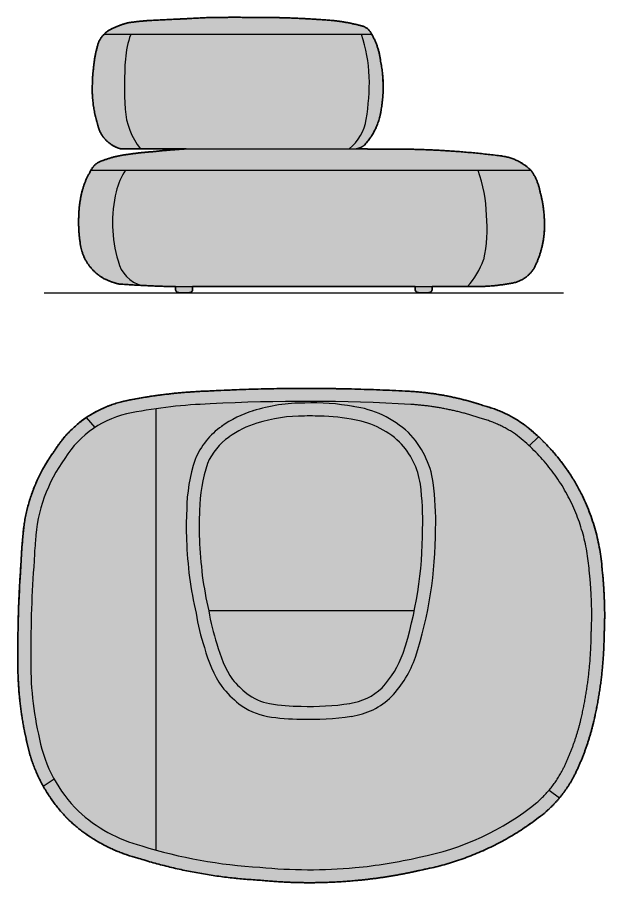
# Model space of a CAD drawing. Header units: millimetres. Extents: x 0 to 3846, y -1730 to 810.
# Drawn here: x 2123 to 3846, y -1730 to 807 of the extents above; entities that cross this region are included whole.
import ezdxf

# ---------------------------------------------------------------- set-up
doc = ezdxf.new("R2010")
doc.units = ezdxf.units.MM
doc.linetypes.add('Dots', pattern=[1, 0, -1])
doc.layers.add('Blocks', color=7, linetype='Continuous')
doc.layers.add('Blocks$Fill', color=7, linetype='Continuous', true_color=0xffffff)
for name, color, linetype, lineweight, true_color in [('Blocks$Inner', 7, 'Continuous', 25, 0x007f00), ('Blocks$Outline', 7, 'Continuous', 35, 0xff3f3f), ('Groud', 7, 'Dots', 25, 0x243775)]:
    doc.layers.add(name, color=color, linetype=linetype, lineweight=lineweight, true_color=true_color)

# ---------------------------------------------------------------- blocks, each defined once
blk = doc.blocks.new('Ø Small Bench Side')
at = {"layer": 'Blocks$Fill'}
blk.add_hatch(color=256, dxfattribs=at).paths.add_polyline_path([(-140.1, 30.1), (-137.9, 30.8), (-135.8, 31.5), (-133.6, 32.3), (-131.5, 33.2), (-129.4, 34.1), (-127.3, 35), (-125.2, 36), (-123.1, 37.1), (-121.1, 38.2), (-119, 39.4), (-117, 40.6), (-115.1, 41.9), (-113.1, 43.2), (-111.2, 44.5), (-109.3, 46), (-107.5, 47.4), (-105.7, 48.9), (-103.9, 50.5), (-102.2, 52.1), (-100.5, 53.7), (-98.8, 55.4), (-97.2, 57.1), (-95.7, 58.8), (-94.2, 60.6), (-92.7, 62.4), (-91.3, 64.2), (-89.9, 66.1), (-88.6, 68), (-87.3, 69.9), (-86.1, 71.9), (-84.9, 73.8), (-83.8, 75.8), (-79.7, 84.7), (-75.9, 93.7), (-74.1, 98.3), (-72.3, 103), (-70.7, 107.6), (-69.1, 112.3), (-67.6, 117.1), (-66.2, 121.8), (-64.9, 126.6), (-63.6, 131.5), (-62.5, 136.3), (-61.4, 141.2), (-60.4, 146.1), (-59.5, 151), (-58.7, 155.9), (-58, 160.8), (-57.4, 165.8), (-56.8, 170.7), (-56.3, 175.7), (-56, 180.6), (-55.7, 185.6), (-55.5, 190.6), (-55.4, 195.5), (-55.3, 200.5), (-55.4, 205.4), (-55.5, 210.4), (-56.1, 220.2), (-57.6, 237.8), (-58.4, 245.7), (-59.4, 253.6), (-60.7, 261.4), (-62.1, 269.2), (-63.8, 276.9), (-65.7, 284.6), (-67.8, 292.2), (-68.6, 296.6), (-69.4, 301.1), (-70.5, 305.5), (-71.6, 309.9), (-72.9, 314.3), (-74.3, 318.6), (-75.9, 322.9), (-77.6, 327.1), (-79.4, 331.3), (-81.3, 335.5), (-83.4, 339.6), (-85.5, 343.6), (-87.8, 347.5), (-90.2, 351.3), (-92.7, 355.1), (-95.4, 358.8), (-95.6, 359), (-97.7, 361.1), (-99.9, 363.1), (-102.1, 365), (-104.4, 367), (-106.7, 368.9), (-109, 370.7), (-111.4, 372.5), (-113.8, 374.3), (-116.3, 376), (-118.8, 377.6), (-121.3, 379.3), (-123.9, 380.8), (-126.5, 382.3), (-129.2, 383.8), (-131.8, 385.2), (-134.5, 386.6), (-137.3, 387.9), (-140, 389.1), (-142.8, 390.3), (-145.6, 391.4), (-148.4, 392.5), (-151.2, 393.5), (-154.1, 394.5), (-157, 395.4), (-159.8, 396.2), (-162.7, 397), (-165.6, 397.7), (-168.5, 398.4), (-171.5, 399), (-174.4, 399.5), (-177.3, 400), (-180.2, 400.5), (-260.2, 409.5), (-340.5, 416), (-421, 419.7), (-501.5, 420.9), (-588.9, 421.5), (-608, 421.5), (-606.3, 421.9), (-604.6, 422.2), (-602.9, 422.7), (-601.2, 423.2), (-599.5, 423.8), (-597.9, 424.4), (-596.2, 425.1), (-594.6, 425.8), (-593, 426.6), (-591.4, 427.4), (-589.9, 428.3), (-588.4, 429.2), (-586.9, 430.2), (-585.5, 431.3), (-584.1, 432.3), (-582.8, 433.4), (-580.4, 436.2), (-578, 439), (-575.6, 441.8), (-573.3, 444.7), (-571.1, 447.7), (-568.9, 450.7), (-566.8, 453.7), (-564.7, 456.8), (-562.7, 459.9), (-560.7, 463.1), (-558.8, 466.3), (-557, 469.6), (-555.2, 472.9), (-553.5, 476.2), (-551.8, 479.6), (-550.2, 483), (-548.7, 486.4), (-547.3, 489.8), (-545.9, 493.3), (-544.5, 496.8), (-543.3, 500.3), (-542.1, 503.9), (-541, 507.5), (-539.9, 511), (-539, 514.6), (-538.1, 518.2), (-537.2, 521.9), (-536.5, 525.5), (-535.8, 529.1), (-535.1, 532.7), (-534.6, 536.4), (-534.1, 540), (-532.8, 548.6), (-531.6, 557.2), (-530.6, 565.8), (-529.9, 574.5), (-529.3, 583.2), (-528.9, 591.9), (-528.8, 600.7), (-528.8, 609.4), (-529, 618.1), (-529.5, 626.9), (-530.1, 635.6), (-530.9, 644.3), (-532, 652.9), (-533.2, 661.5), (-534.6, 670.1), (-536.2, 678.6), (-536.9, 683.7), (-537.7, 688.8), (-538.7, 693.8), (-539.7, 698.9), (-540.9, 703.9), (-542.2, 708.9), (-543.7, 713.8), (-545.2, 718.8), (-546.9, 723.7), (-548.7, 728.5), (-550.6, 733.3), (-552.6, 738), (-554.7, 742.7), (-557, 747.4), (-559.3, 751.9), (-561.8, 756.4), (-562.3, 757.6), (-562.8, 758.9), (-563.4, 760.1), (-564.1, 761.3), (-564.8, 762.4), (-565.5, 763.6), (-566.2, 764.7), (-567, 765.9), (-567.9, 767), (-568.8, 768.1), (-569.7, 769.1), (-570.6, 770.1), (-571.6, 771.1), (-572.7, 772.1), (-573.7, 773), (-574.8, 773.9), (-575.9, 774.8), (-577.1, 775.6), (-578.2, 776.4), (-579.4, 777.2), (-580.6, 777.9), (-581.9, 778.5), (-583.1, 779.1), (-584.4, 779.7), (-585.7, 780.3), (-586.9, 780.7), (-588.2, 781.2), (-589.5, 781.6), (-590.8, 782), (-592.1, 782.3), (-593.5, 782.6), (-594.8, 782.8), (-604.6, 785.3), (-614.5, 787.7), (-624.5, 789.9), (-634.5, 791.8), (-644.5, 793.6), (-654.6, 795.1), (-664.7, 796.5), (-674.8, 797.6), (-735, 802.1), (-795.2, 805.1), (-855.4, 806.7), (-915.7, 806.9), (-982.9, 807.2), (-1050.1, 806.2), (-1208, 798.4), (-1225.8, 797.2), (-1243.6, 795.6), (-1261.4, 793.5), (-1279.1, 791), (-1285.9, 789), (-1292.7, 786.8), (-1299.4, 784.5), (-1306, 782), (-1312.6, 779.3), (-1319.1, 776.4), (-1325.5, 773.4), (-1331.8, 770.2), (-1333.2, 769.3), (-1334.5, 768.4), (-1335.8, 767.5), (-1337.1, 766.6), (-1338.4, 765.7), (-1339.6, 764.7), (-1340.9, 763.7), (-1342.1, 762.7), (-1343.3, 761.6), (-1344.5, 760.5), (-1345.7, 759.5), (-1346.8, 758.3), (-1348, 757.2), (-1349.1, 756), (-1350.2, 754.9), (-1351.2, 753.7), (-1352.3, 752.4), (-1353.3, 751.2), (-1354.3, 750), (-1355.2, 748.7), (-1356.2, 747.4), (-1357.1, 746.1), (-1358, 744.8), (-1358.8, 743.4), (-1359.6, 742.1), (-1360.4, 740.7), (-1361.2, 739.4), (-1362, 738), (-1362.7, 736.6), (-1363.4, 735.2), (-1364, 733.8), (-1364.6, 732.4), (-1367.5, 722.4), (-1370, 712.4), (-1372.3, 702.2), (-1374.3, 692.1), (-1376, 681.8), (-1377.4, 671.6), (-1378.6, 661.3), (-1379.5, 651), (-1380.6, 641.2), (-1381.4, 631.4), (-1381.9, 621.6), (-1382.1, 611.8), (-1382.3, 604.2), (-1382.4, 596.5), (-1382.3, 588.9), (-1382.1, 581.2), (-1381.6, 573.6), (-1381, 565.9), (-1380.3, 558.3), (-1379.3, 550.7), (-1378.2, 543.1), (-1376.9, 535.5), (-1375.5, 528), (-1373.9, 520.5), (-1372.1, 513.1), (-1370.2, 505.7), (-1368.1, 498.3), (-1365.8, 491), (-1365.5, 489.5), (-1365.2, 488), (-1364.8, 486.5), (-1364.4, 485), (-1364, 483.5), (-1363.5, 482), (-1363, 480.5), (-1362.5, 479.1), (-1362, 477.6), (-1361.4, 476.1), (-1360.8, 474.7), (-1360.2, 473.2), (-1359.5, 471.8), (-1358.9, 470.4), (-1358.2, 469), (-1357.4, 467.6), (-1356.7, 466.2), (-1355.9, 464.8), (-1355.1, 463.5), (-1354.3, 462.1), (-1353.4, 460.8), (-1352.5, 459.5), (-1351.7, 458.2), (-1350.7, 457), (-1349.8, 455.7), (-1348.8, 454.5), (-1347.8, 453.3), (-1346.8, 452.1), (-1345.8, 450.9), (-1344.8, 449.8), (-1343.7, 448.7), (-1342.6, 447.5), (-1340.4, 445.3), (-1338, 443.1), (-1335.6, 441), (-1333.1, 439), (-1330.5, 437.1), (-1327.9, 435.2), (-1325.2, 433.4), (-1322.5, 431.7), (-1319.7, 430.1), (-1316.8, 428.6), (-1313.9, 427.2), (-1311, 425.8), (-1308, 424.6), (-1305, 423.5), (-1302, 422.4), (-1298.9, 421.5), (-1241.2, 421.5), (-1107.3, 421.5), (-1156.4, 418), (-1205.4, 413.3), (-1222.8, 412), (-1240.2, 410.2), (-1257.7, 408.2), (-1275.2, 405.8), (-1285, 404.5), (-1294.7, 402.9), (-1304.4, 401.1), (-1314.1, 398.9), (-1323.6, 396.5), (-1333, 393.8), (-1342.3, 390.7), (-1351.4, 387.4), (-1352.7, 387.1), (-1354.1, 386.6), (-1355.4, 386.2), (-1356.7, 385.7), (-1358, 385.2), (-1359.2, 384.7), (-1360.5, 384.1), (-1361.8, 383.5), (-1363, 382.8), (-1364.3, 382.2), (-1365.5, 381.4), (-1366.7, 380.7), (-1367.9, 379.9), (-1369, 379.1), (-1370.2, 378.2), (-1371.3, 377.4), (-1372.4, 376.5), (-1373.5, 375.5), (-1374.5, 374.6), (-1375.5, 373.6), (-1376.5, 372.6), (-1377.5, 371.5), (-1378.4, 370.5), (-1379.3, 369.4), (-1380.2, 368.3), (-1381, 367.2), (-1381.8, 366), (-1382.6, 364.9), (-1383.4, 363.7), (-1384.1, 362.5), (-1384.7, 361.3), (-1385.4, 360.1), (-1386.1, 359), (-1388.4, 355.1), (-1390.6, 351.1), (-1392.8, 347.1), (-1394.9, 343.1), (-1396.9, 339), (-1398.8, 334.8), (-1400.7, 330.6), (-1402.5, 326.4), (-1404.2, 322.2), (-1405.8, 317.9), (-1407.3, 313.6), (-1408.7, 309.3), (-1410.1, 304.9), (-1411.3, 300.5), (-1412.5, 296.1), (-1413.6, 291.7), (-1415.6, 282.4), (-1417.4, 273), (-1418.9, 263.6), (-1420.1, 254.1), (-1421, 244.5), (-1421.7, 234.9), (-1422.1, 225.3), (-1422.4, 207.1), (-1422.4, 198.6), (-1422.1, 190), (-1421.7, 181.4), (-1421, 172.9), (-1420.2, 164.3), (-1419.3, 155.8), (-1418.1, 147.3), (-1417.6, 143.5), (-1417.1, 139.6), (-1416.4, 135.8), (-1415.6, 131.9), (-1414.7, 128.1), (-1413.7, 124.3), (-1412.5, 120.5), (-1411.3, 116.7), (-1409.9, 112.9), (-1408.4, 109.1), (-1406.9, 105.4), (-1405.2, 101.8), (-1403.3, 98.2), (-1401.4, 94.6), (-1399.4, 91.1), (-1397.3, 87.6), (-1395, 84.2), (-1392.7, 80.9), (-1390.3, 77.6), (-1387.7, 74.5), (-1385.1, 71.4), (-1382.5, 68.4), (-1379.7, 65.5), (-1376.8, 62.6), (-1373.9, 59.9), (-1370.9, 57.2), (-1367.9, 54.7), (-1364.8, 52.3), (-1361.6, 49.9), (-1358.4, 47.7), (-1355.2, 45.5), (-1351.9, 43.5), (-1349.1, 42), (-1346.3, 40.6), (-1343.5, 39.1), (-1340.6, 37.8), (-1337.7, 36.5), (-1334.8, 35.2), (-1331.9, 34), (-1328.9, 32.9), (-1325.9, 31.8), (-1322.9, 30.7), (-1319.9, 29.7), (-1316.9, 28.8), (-1313.8, 27.9), (-1310.8, 27), (-1307.7, 26.3), (-1304.6, 25.5), (-1226.1, 20.7), (-1154.1, 18.1), (-1138.1, 18.1), (-1138.1, 9.8), (-1138.1, 9.6), (-1138, 9.4), (-1138, 9.2), (-1138, 8.9), (-1138, 8.7), (-1137.9, 8.5), (-1137.9, 8.2), (-1137.8, 8), (-1137.8, 7.8), (-1137.7, 7.5), (-1137.6, 7.3), (-1137.6, 7.1), (-1137.5, 6.9), (-1137.4, 6.6), (-1137.3, 6.4), (-1137.2, 6.2), (-1137.1, 5.9), (-1137, 5.7), (-1136.9, 5.5), (-1136.8, 5.3), (-1136.7, 5), (-1136.5, 4.8), (-1136.4, 4.6), (-1136.2, 4.4), (-1136.1, 4.2), (-1135.9, 4), (-1135.8, 3.8), (-1135.6, 3.6), (-1135.4, 3.4), (-1135.3, 3.2), (-1135.1, 3), (-1134.9, 2.8), (-1134.7, 2.7), (-1134.5, 2.5), (-1134.3, 2.3), (-1134.1, 2.2), (-1133.9, 2), (-1133.7, 1.8), (-1133.5, 1.7), (-1133.3, 1.6), (-1133.1, 1.4), (-1132.8, 1.3), (-1132.6, 1.2), (-1132.4, 1.1), (-1132.2, 1), (-1131.9, 0.9), (-1131.7, 0.8), (-1131.5, 0.7), (-1131.2, 0.6), (-1131, 0.5), (-1130.8, 0.4), (-1130.5, 0.4), (-1130.3, 0.3), (-1130.1, 0.2), (-1129.8, 0.2), (-1129.6, 0.2), (-1129.4, 0.1), (-1129.1, 0.1), (-1128.9, 0.1), (-1128.7, 0), (-1128.4, 0), (-1128.2, 0), (-1128, 0), (-1127.8, 0), (-1098, 0), (-1097.8, 0), (-1097.5, 0), (-1097.3, 0), (-1097.1, 0), (-1096.8, 0), (-1096.6, 0.1), (-1096.3, 0.1), (-1096.1, 0.1), (-1095.8, 0.2), (-1095.6, 0.2), (-1095.4, 0.3), (-1095.1, 0.4), (-1094.9, 0.4), (-1094.6, 0.5), (-1094.4, 0.6), (-1094.2, 0.7), (-1094, 0.8), (-1093.7, 0.9), (-1093.5, 1), (-1093.3, 1.1), (-1093.1, 1.2), (-1092.8, 1.3), (-1092.6, 1.5), (-1092.4, 1.6), (-1092.2, 1.7), (-1092, 1.9), (-1091.8, 2), (-1091.6, 2.2), (-1091.4, 2.3), (-1091.3, 2.5), (-1091.1, 2.6), (-1090.9, 2.8), (-1090.7, 3), (-1090.6, 3.1), (-1090.4, 3.3), (-1090.2, 3.5), (-1090.1, 3.7), (-1089.9, 3.9), (-1089.8, 4.1), (-1089.7, 4.3), (-1089.5, 4.5), (-1089.4, 4.7), (-1089.3, 4.9), (-1089.1, 5.1), (-1089, 5.3), (-1088.9, 5.6), (-1088.8, 5.8), (-1088.7, 6), (-1088.6, 6.2), (-1088.5, 6.5), (-1088.4, 6.7), (-1088.4, 7), (-1088.3, 7.2), (-1088.2, 7.4), (-1088.2, 7.7), (-1088.1, 7.9), (-1088.1, 8.1), (-1088, 8.4), (-1088, 8.6), (-1088, 8.9), (-1087.9, 9.1), (-1087.9, 9.4), (-1087.9, 9.6), (-1087.9, 9.8), (-1087.9, 18.1), (-435.3, 18.1), (-435.3, 9.8), (-435.3, 9.6), (-435.3, 9.4), (-435.3, 9.2), (-435.3, 8.9), (-435.2, 8.7), (-435.2, 8.5), (-435.1, 8.2), (-435.1, 8), (-435, 7.8), (-435, 7.5), (-434.9, 7.3), (-434.8, 7.1), (-434.8, 6.9), (-434.7, 6.6), (-434.6, 6.4), (-434.5, 6.2), (-434.4, 5.9), (-434.3, 5.7), (-434.2, 5.5), (-434.1, 5.3), (-433.9, 5), (-433.8, 4.8), (-433.7, 4.6), (-433.5, 4.4), (-433.4, 4.2), (-433.2, 4), (-433.1, 3.8), (-432.9, 3.6), (-432.7, 3.4), (-432.5, 3.2), (-432.4, 3), (-432.2, 2.8), (-432, 2.7), (-431.8, 2.5), (-431.6, 2.3), (-431.4, 2.2), (-431.2, 2), (-431, 1.8), (-430.8, 1.7), (-430.5, 1.6), (-430.3, 1.4), (-430.1, 1.3), (-429.9, 1.2), (-429.7, 1.1), (-429.4, 1), (-429.2, 0.9), (-429, 0.8), (-428.7, 0.7), (-428.5, 0.6), (-428.3, 0.5), (-428, 0.4), (-427.8, 0.4), (-427.6, 0.3), (-427.3, 0.2), (-427.1, 0.2), (-426.9, 0.2), (-426.6, 0.1), (-426.4, 0.1), (-426.2, 0.1), (-425.9, 0), (-425.7, 0), (-425.5, 0), (-425.3, 0), (-425, 0), (-395.3, 0), (-395.1, 0), (-394.8, 0), (-394.6, 0), (-394.3, 0), (-394.1, 0), (-393.8, 0.1), (-393.6, 0.1), (-393.4, 0.1), (-393.1, 0.2), (-392.9, 0.2), (-392.6, 0.3), (-392.4, 0.4), (-392.2, 0.4), (-391.9, 0.5), (-391.7, 0.6), (-391.5, 0.7), (-391.2, 0.8), (-391, 0.9), (-390.8, 1), (-390.6, 1.1), (-390.3, 1.2), (-390.1, 1.3), (-389.9, 1.5), (-389.7, 1.6), (-389.5, 1.7), (-389.3, 1.9), (-389.1, 2), (-388.9, 2.2), (-388.7, 2.3), (-388.5, 2.5), (-388.4, 2.6), (-388.2, 2.8), (-388, 3), (-387.8, 3.1), (-387.7, 3.3), (-387.5, 3.5), (-387.4, 3.7), (-387.2, 3.9), (-387.1, 4.1), (-386.9, 4.3), (-386.8, 4.5), (-386.7, 4.7), (-386.5, 4.9), (-386.4, 5.1), (-386.3, 5.3), (-386.2, 5.6), (-386.1, 5.8), (-386, 6), (-385.9, 6.2), (-385.8, 6.5), (-385.7, 6.7), (-385.6, 7), (-385.6, 7.2), (-385.5, 7.4), (-385.4, 7.7), (-385.4, 7.9), (-385.3, 8.1), (-385.3, 8.4), (-385.3, 8.6), (-385.2, 8.9), (-385.2, 9.1), (-385.2, 9.4), (-385.2, 9.6), (-385.2, 9.8), (-385.2, 18.1), (-236.6, 18.1), (-224.5, 18.8), (-212.3, 19.7), (-200.2, 20.8), (-188.1, 22.2), (-176.1, 23.8), (-164, 25.7), (-152, 27.8)], flags=0)
at = {"layer": 'Blocks$Inner', "linetype": 'ByBlock'}
for p, q in [((-561.8, 756.4), (-1348.8, 756.4)), ((-1386.1, 359), (-95.6, 359)), ((-1154.4, 18.1), (-236.6, 18.1)), ((-1138.1, 18.8), (-1138.1, 9.8)), ((-1087.9, 18.8), (-1087.9, 9.8)), ((-435.3, 18.8), (-435.3, 9.8)), ((-385.2, 18.8), (-385.2, 9.8))]:
    blk.add_line(p, q, dxfattribs=at)
for points in [[(-1098, 0), (-1128.1, 0)], [(-395.3, 0), (-425.4, 0)]]:
    blk.add_lwpolyline(points, dxfattribs=at)
for centre, radius, start, end in [((-1014.9, 664.6), 270.9, 160.1265, 175.7199), ((-990.7, 617.7), 421.4, 2.1056, 19.2245), ((-746.5, 652.7), 211.8, 7.0309, 29.321), ((-286.5, 605.4), 1001.7, 175.4537, 183.8386), ((-908.2, 603.6), 379.4, 350.3481, 11.4007), ((-1238.2, 617.9), 668.8, 350.5155, 1.3037), ((-1074.2, 552.4), 212.2, 183.8048, 218.0955), ((-727.2, 563.8), 194.6, 317.9319, 352.9765), ((-716.7, 529.8), 139.9, 309.2725, 351.2872), ((-617.4, 474.1), 53.4, 280.1467, 310.4352), ((-1106, 245.1), 212.3, 147.5513, 166.1112), ((-616.3, 221.4), 390.6, 0.8029, 20.5669), ((-940.5, 204.8), 382.6, 166.2029, 197.002), ((-644.7, 188), 420.8, 347.4338, 5.3062), ((-1214, 113.2), 94.6, 192.343, 256.4511), ((-469.8, 184.5), 251.7, 318.6117, 339.518), ((-264.2, 634), 616.5, 272.5625, 281.6085), ((-1127.8, 10.2), 10.2, 182.2312, 270.4347), ((-425.1, 10.2), 10.2, 182.2312, 270.4347)]:
    blk.add_arc(centre, radius, start, end, dxfattribs=at)
at = {"layer": 'Blocks$Inner', "linetype": 'ByBlock', "extrusion": (0, 0, -1)}
for centre in [(1097.8, 9.9), (395.1, 9.9)]:
    blk.add_arc(centre, 9.92, 180.4853, 271.1776, dxfattribs=at)
at = {"layer": 'Blocks$Inner', "linetype": 'ByBlock'}
for points, weights in [([(-1279.1, 791), (-1306.6, 783.3), (-1331.8, 770.2)], [1, 0.99464403217, 1]), ([(-1208, 798.4), (-1243.5, 796.4), (-1279.1, 791)], [1, 0.998874378478, 1]), ([(-1050.1, 806.2), (-1129, 801.9), (-1208, 798.4)], [1, 0.999982453178, 1]), ([(-915.7, 806.9), (-982.9, 807.9), (-1050.1, 806.2)], [1, 0.999798865167, 1]), ([(-674.8, 797.6), (-795, 807.9), (-915.7, 806.9)], [1, 0.998913212223, 1]), ([(-594.8, 782.8), (-634.2, 793.5), (-674.8, 797.6)], [1, 0.996729116568, 1]), ([(-1331.8, 770.2), (-1354.4, 756.2), (-1364.6, 732.4)], [1, 0.954441298992, 1]), ([(-561.8, 756.4), (-570.8, 778.9), (-594.8, 782.8)], [1, 0.870965729922, 1]), ([(-1364.6, 732.4), (-1376.5, 692.5), (-1379.5, 651)], [1, 0.994059336721, 1]), ([(-1379.5, 651), (-1382.1, 631.5), (-1382.1, 611.8)], [1, 0.997729179224, 1]), ([(-1382.1, 611.8), (-1384.8, 549.9), (-1365.8, 491)], [1, 0.984281294142, 1]), ([(-1365.8, 491), (-1360.8, 465.8), (-1342.6, 447.5)], [1, 0.957484532271, 1]), ([(-1342.6, 447.5), (-1324.2, 428.8), (-1298.9, 421.5)], [1, 0.96707757178, 1]), ([(-1205.4, 413.3), (-1240.1, 410.9), (-1275.2, 405.8)], [1, 0.999150103716, 1]), ([(-1107.3, 421.5), (-1156.5, 418.5), (-1205.4, 413.3)], [1, 0.999613230148, 1]), ([(-588.9, 421.5), (-545.2, 420.4), (-501.5, 420.9)], [1, 0.999856451357, 1]), ([(-501.5, 420.9), (-340.2, 421.3), (-180.2, 400.5)], [1, 0.997818335894, 1]), ([(-1351.4, 387.4), (-1374.4, 381.3), (-1385.4, 360.1)], [1, 0.914754939343, 1]), ([(-1275.2, 405.8), (-1314.8, 401.3), (-1351.4, 387.4)], [1, 0.991710784563, 1]), ([(-180.2, 400.5), (-130.8, 393.7), (-95.4, 358.8)], [1, 0.94880822531, 1]), ([(-1385.4, 360.1), (-1404.9, 328.2), (-1413.6, 291.7)], [1, 0.98765181511, 1]), ([(-95.4, 358.8), (-73.5, 328.9), (-67.8, 292.2)], [1, 0.971500424359, 1]), ([(-1413.6, 291.7), (-1422.2, 254.4), (-1422.3, 215.7)], [1, 0.993619094929, 1]), ([(-67.8, 292.2), (-58.9, 261.7), (-57, 229.9)], [1, 0.993747982684, 1]), ([(-57, 229.9), (-48.2, 149), (-83.8, 75.8)], [1, 0.960938507944, 1]), ([(-1422.3, 215.7), (-1423.1, 181.3), (-1418.1, 147.3)], [1, 0.996340578728, 1]), ([(-1418.1, 147.3), (-1410.9, 78.9), (-1351.9, 43.5)], [1, 0.894504684024, 1]), ([(-83.8, 75.8), (-102.8, 41.2), (-140.6, 29.9)], [1, 0.924432776259, 1]), ([(-1351.9, 43.5), (-1329.6, 31.2), (-1304.6, 25.5)], [1, 0.990107192891, 1]), ([(-1304.6, 25.5), (-1222.8, 19.5), (-1154.1, 18.1)], [1, 0.999642457736, 1])]:
    blk.add_rational_spline(points, weights, degree=2, dxfattribs=at)
blk.add_open_spline([(-1298.9, 421.5), (-588.9, 421.5)], degree=1, dxfattribs=at)
at = {"layer": 'Blocks$Outline'}
for points in [[(-1127.8, 0), (-1098, 0)], [(-425, 0), (-395.3, 0)]]:
    blk.add_lwpolyline(points, dxfattribs=at)
for points, weights, knots in [([(-1208, 798.4), (-1243.5, 796.4), (-1279.1, 791), (-1306.6, 783.3), (-1331.8, 770.2)], [1, 0.998874378478, 1, 0.99464403217, 1], [0, 0, 0, 71.974005, 71.974005, 128.74829, 128.74829, 128.74829]), ([(-561.8, 756.4), (-570.8, 778.9), (-594.8, 782.8), (-634.2, 793.5), (-674.8, 797.6), (-795, 807.9), (-915.7, 806.9), (-982.9, 807.9), (-1050.1, 806.2), (-1129, 801.9), (-1208, 798.4)], [1, 0.870965729922, 1, 0.996729116568, 1, 0.998913212223, 1, 0.999798865167, 1, 0.999982453178, 1], [0, 0, 0, 44.144278, 44.144278, 125.68763, 125.68763, 366.784919, 366.784919, 501.232969, 501.232969, 659.31599, 659.31599, 659.31599]), ([(-1331.8, 770.2), (-1354.4, 756.2), (-1364.6, 732.4), (-1376.5, 692.5), (-1379.5, 651), (-1382.1, 631.5), (-1382.1, 611.8), (-1384.8, 549.9), (-1365.8, 491), (-1360.8, 465.8), (-1342.6, 447.5), (-1324.2, 428.8), (-1298.9, 421.5), (-1270.1, 421.5), (-1174.3, 421.5), (-1107.3, 421.5)], [1, 0.954441298992, 1, 0.994059336721, 1, 0.997729179224, 1, 0.984281294142, 1, 0.957484532271, 1, 0.96707757178, 1, 1, 1, 1], [0, 0, 0, 50.285644, 50.285644, 133.179713, 133.179713, 172.499799, 172.499799, 294.963574, 294.963574, 344.951831, 344.951831, 396.407879, 396.407879, 454.130475, 588.007072, 588.007072, 588.007072]), ([(-608, 421.5), (-593.8, 424.1), (-582.8, 433.4), (-541.6, 479), (-534.1, 540), (-522.3, 609.5), (-536.2, 678.6), (-541.3, 720), (-561.8, 756.4)], [1, 0.965271264359, 1, 0.953599672654, 1, 0.983171204409, 1, 0.981140982281, 1], [0, 0, 0, 28.213916, 28.213916, 147.221506, 147.221506, 286.636099, 286.636099, 369.040446, 369.040446, 369.040446]), ([(-140.1, 30.1), (-102.6, 41.4), (-83.8, 75.8), (-48.2, 149), (-57, 229.9), (-58.9, 261.7), (-67.8, 292.2), (-73.5, 328.9), (-95.4, 358.8), (-95.5, 358.9), (-131, 393.8), (-180.2, 400.5), (-340.2, 421.3), (-501.5, 420.9), (-545.2, 420.4), (-588.9, 421.5), (-598.4, 421.5), (-608, 421.5)], [0.998845691917, 0.925014407034, 1, 0.960938507944, 1, 0.993747982684, 1, 0.971500424359, 1, 0.999828200981, 0.948980024329, 1, 0.997818335894, 1, 0.999856451357, 1, 1, 1], [-1981.125039, -1981.125039, -1981.125039, -1906.801532, -1906.801532, -1748.253407, -1748.253407, -1684.942818, -1684.942818, -1612.182146, -1612.182146, -1611.859382, -1516.006739, -1516.006739, -1193.80657, -1193.80657, -1106.466112, -1106.466112, -1087.326294, -1087.326294, -1087.326294]), ([(-1275.2, 405.8), (-1314.8, 401.3), (-1351.4, 387.4), (-1374.4, 381.3), (-1385.4, 360.1), (-1385.7, 359.6), (-1405.1, 327.5), (-1413.6, 291.7)], [1, 0.991710784563, 1, 0.914754939343, 1, 0.99977890573, 0.98787290938, 1], [0, 0, 0, 77.881451, 77.881451, 122.722826, 122.722826, 124.053598, 197.046874, 197.046874, 197.046874]), ([(-1413.6, 291.7), (-1422.2, 254.4), (-1422.3, 215.7), (-1423.1, 181.3), (-1418.1, 147.3), (-1410.9, 78.9), (-1351.9, 43.5), (-1329.6, 31.2), (-1304.6, 25.5), (-1222.8, 19.5), (-1154.1, 18.1)], [1, 0.993619094929, 1, 0.996340578728, 1, 0.894504684024, 1, 0.990107192891, 1, 0.999642457736, 1], [0, 0, 0, 77.100791, 77.100791, 145.710996, 145.710996, 273.332873, 273.332873, 324.08138, 324.08138, 488.22628, 488.22628, 488.22628]), ([(-385.2, 18.1), (-333, 18.1), (-258.8, 18.1), (-236.6, 18.1), (-187.9, 20.3), (-140.1, 30.1)], [1, 1, 1, 1, 0.996885749883, 1], [769.229355, 769.229355, 769.229355, 873.48366, 917.800343, 917.800343, 1015.13385, 1015.13385, 1015.13385]), ([(-1138.1, 18.1), (-1138.1, 14), (-1138.1, 9.8), (-1137.7, -0.1), (-1127.8, 0)], [1, 1, 1, 0.718105398722, 1], [0.676929, 0.676929, 0.676929, 8.953569, 8.953569, 24.710901, 24.710901, 24.710901]), ([(-1098, 0), (-1093.9, -0.1), (-1090.9, 2.8), (-1087.9, 5.7), (-1087.9, 9.8), (-1087.9, 14), (-1087.9, 18.1)], [1, 0.922719393836, 1, 0.922719393836, 1, 1, 1], [-24.660649, -24.660649, -24.660649, -16.807109, -16.807109, -8.953569, -8.953569, -0.676929, -0.676929, -0.676929]), ([(-435.3, 18.1), (-435.3, 14), (-435.3, 9.8), (-435, -0.1), (-425, 0)], [1, 1, 1, 0.718105398722, 1], [0.676929, 0.676929, 0.676929, 8.953569, 8.953569, 24.710901, 24.710901, 24.710901]), ([(-395.3, 0), (-391.2, -0.1), (-388.2, 2.8), (-385.2, 5.7), (-385.2, 9.8), (-385.2, 14), (-385.2, 18.1)], [1, 0.922719393836, 1, 0.922719393836, 1, 1, 1], [-24.660649, -24.660649, -24.660649, -16.807109, -16.807109, -8.953569, -8.953569, -0.676929, -0.676929, -0.676929])]:
    blk.add_rational_spline(points, weights, degree=2, knots=knots, dxfattribs=at)
for points, weights in [([(-1205.4, 413.3), (-1240.1, 410.9), (-1275.2, 405.8)], [1, 0.999150103716, 1]), ([(-1107.3, 421.5), (-1156.5, 418.5), (-1205.4, 413.3)], [1, 0.999613230148, 1])]:
    blk.add_rational_spline(points, weights, degree=2, dxfattribs=at)
for points in [[(-1154.1, 18.1), (-1146.1, 18.1), (-1138.1, 18.1)], [(-1087.9, 18.1), (-761.6, 18.1), (-435.3, 18.1)]]:
    blk.add_open_spline(points, degree=2, dxfattribs=at)
blk = doc.blocks.new('Ø Small Bench Top')
at = {"layer": 'Blocks$Fill'}
blk.add_hatch(color=256, dxfattribs=at).paths.add_polyline_path([(-727.3, -724.1), (-678.9, -718.8), (-630.7, -711.9), (-582.8, -703.3), (-510.8, -688), (-486.4, -682.2), (-462.2, -675.6), (-438.1, -668.2), (-414.2, -660.1), (-390.6, -651.3), (-367.2, -641.7), (-344.1, -631.4), (-321.3, -620.4), (-298.9, -608.7), (-276.9, -596.3), (-255.3, -583.2), (-234.1, -569.6), (-213.5, -555.3), (-193.3, -540.4), (-173.7, -525), (-167.3, -519.4), (-161, -513.6), (-154.8, -507.6), (-148.8, -501.5), (-142.9, -495.3), (-137.2, -488.9), (-131.6, -482.4), (-126.1, -475.8), (-120.9, -469), (-115.8, -462.1), (-110.8, -455.2), (-106, -448.1), (-101.4, -440.9), (-97, -433.6), (-92.8, -426.2), (-88.8, -418.8), (-79.5, -399.5), (-70.8, -379.9), (-62.7, -360), (-55.1, -340), (-48.1, -319.7), (-41.7, -299.2), (-35.9, -278.6), (-30.7, -257.8), (-23.8, -226.1), (-17.7, -194.1), (-12.6, -162), (-8.3, -129.7), (-4.9, -97.4), (-2.4, -64.9), (-0.7, -32.5), (0, 0), (1.1, 28.9), (1.4, 57.8), (0.9, 86.6), (-1.3, 133.5), (-2.5, 151.7), (-4.1, 169.9), (-8.6, 214.8), (-10.3, 228.2), (-12.4, 241.6), (-14.7, 254.9), (-17.4, 268.3), (-20.4, 281.7), (-23.7, 295), (-27.4, 308.3), (-31.3, 321.5), (-35.6, 334.7), (-40.2, 347.8), (-45.2, 360.8), (-50.4, 373.7), (-56, 386.5), (-61.8, 399.1), (-68, 411.7), (-74.4, 424), (-81.2, 436.2), (-88.2, 448.3), (-95.6, 460.2), (-103.2, 471.9), (-111, 483.4), (-119.2, 494.6), (-127.5, 505.7), (-136.2, 516.6), (-145, 527.2), (-154.1, 537.6), (-163.4, 547.7), (-172.9, 557.6), (-182.6, 567.2), (-192.5, 576.6), (-203.5, 586.5), (-214.7, 596.1), (-226, 605.4), (-237.6, 614.3), (-244.1, 618.8), (-250.8, 623.2), (-257.5, 627.4), (-264.4, 631.5), (-271.3, 635.4), (-278.4, 639.2), (-285.5, 642.8), (-292.7, 646.2), (-300, 649.5), (-307.4, 652.6), (-314.8, 655.6), (-322.3, 658.3), (-329.8, 660.9), (-337.4, 663.4), (-345, 665.6), (-352.7, 667.7), (-378.5, 676), (-404.6, 683.4), (-430.9, 690), (-457.5, 695.7), (-484.3, 700.5), (-511.3, 704.4), (-538.3, 707.5), (-565.4, 709.7), (-713.4, 716.2), (-861.5, 718.6), (-1009.5, 716.9), (-1187, 709.8), (-1216.7, 708), (-1246.4, 705.6), (-1276.1, 702.5), (-1305.6, 698.9), (-1335.1, 694.6), (-1364.4, 689.8), (-1401.8, 682.8), (-1410, 681), (-1418.2, 679), (-1426.4, 676.7), (-1434.5, 674.3), (-1442.6, 671.6), (-1450.6, 668.7), (-1458.6, 665.6), (-1466.6, 662.3), (-1474.4, 658.8), (-1482.2, 655), (-1489.9, 651), (-1497.5, 646.8), (-1505, 642.4), (-1512.4, 637.8), (-1519.6, 633.1), (-1526.8, 628.1), (-1533.7, 622.9), (-1540.6, 617.6), (-1547.3, 612), (-1553.8, 606.4), (-1560.2, 600.5), (-1566.4, 594.5), (-1572.4, 588.4), (-1578.2, 582.1), (-1583.9, 575.6), (-1589.3, 569.1), (-1594.6, 562.4), (-1599.7, 555.7), (-1604.6, 548.8), (-1609.2, 541.9), (-1613.7, 534.8), (-1618.7, 527.8), (-1623.6, 520.7), (-1628.4, 513.5), (-1633.1, 506.2), (-1637.6, 498.8), (-1642.1, 491.3), (-1646.4, 483.7), (-1650.5, 476), (-1654.5, 468.3), (-1658.4, 460.4), (-1662.2, 452.5), (-1665.8, 444.5), (-1669.3, 436.5), (-1672.6, 428.3), (-1675.8, 420.2), (-1678.8, 411.9), (-1681.7, 403.6), (-1684.4, 395.3), (-1687, 386.9), (-1689.5, 378.4), (-1691.7, 370), (-1693.8, 361.5), (-1695.8, 352.9), (-1697.6, 344.4), (-1699.3, 335.8), (-1700.8, 327.2), (-1702.1, 318.6), (-1703.3, 310), (-1704.3, 301.4), (-1705.2, 292.8), (-1705.9, 284.2), (-1706.4, 275.6), (-1707.9, 260.4), (-1709.1, 245.2), (-1710, 230), (-1710.5, 214.8), (-1715.1, 144.2), (-1718.3, 73.5), (-1720, 2.8), (-1720.2, -67.9), (-1720.4, -99.4), (-1719.6, -130.9), (-1717.8, -162.4), (-1715, -193.9), (-1711.2, -225.2), (-1706.5, -256.4), (-1700.7, -287.4), (-1692.3, -326.1), (-1690.5, -334.1), (-1688.5, -342), (-1686.4, -349.9), (-1684.1, -357.8), (-1681.6, -365.7), (-1679, -373.5), (-1676.3, -381.3), (-1673.4, -389.1), (-1670.4, -396.8), (-1667.2, -404.5), (-1663.9, -412.1), (-1660.4, -419.7), (-1656.7, -427.2), (-1653, -434.6), (-1649.1, -442), (-1645, -449.3), (-1640.9, -456.5), (-1636.5, -463.7), (-1632.1, -470.7), (-1627.5, -477.7), (-1622.8, -484.6), (-1618, -491.4), (-1613.1, -498.1), (-1608, -504.7), (-1602.8, -511.1), (-1597.5, -517.5), (-1592.2, -523.8), (-1586.7, -530), (-1581.1, -536), (-1575.4, -542), (-1569.6, -547.8), (-1558.8, -557.5), (-1547.8, -566.8), (-1536.4, -575.9), (-1524.7, -584.6), (-1512.8, -593), (-1500.5, -601), (-1488.1, -608.6), (-1475.3, -615.9), (-1462.4, -622.7), (-1449.2, -629.2), (-1435.9, -635.2), (-1422.4, -640.8), (-1408.8, -646), (-1395.1, -650.7), (-1381.2, -655), (-1367.3, -658.9), (-1324, -671.7), (-1280.3, -683.2), (-1236.2, -693.3), (-1191.7, -702), (-1147.1, -709.4), (-1102.2, -715.3), (-1057.2, -719.9), (-941.4, -728.5), (-905.9, -729.9), (-870.2, -730.5), (-834.5, -730.2), (-798.7, -729), (-763, -727), (-727.3, -724.1)], flags=0)
at = {"layer": 'Blocks$Inner', "linetype": 'ByBlock'}
for p, q in [((-1315.1, 659.2), (-1315.1, -634.7)), ((-1519.6, 633.1), (-1494.8, 604)), ((-192.5, 576.6), (-219.9, 550.2)), ((-557.2, 66.6), (-1160, 66.6)), ((-1645.8, -447.8), (-1614.2, -426.4)), ((-161.5, -458.9), (-131.4, -482.1))]:
    blk.add_line(p, q, dxfattribs=at)
for centre, radius, start, end in [((-1336.5, 363.5), 325.8, 100.1008, 148.2843), ((-1110.7, -757.8), 1431.6, 91.8118, 101.1133), ((-874.2, -4651.9), 5332.5, 86.7039, 93.0291), ((-883.3, 192.7), 483, 89.4696, 107.7554), ((-852.9, 20.2), 655.9, 79.6593, 92.2607), ((-777, 371), 297.5, 47.1472, 82.2873), ((-1336.5, 363.5), 287.8, 100.0365, 148.5741), ((-940.5, 354.6), 311.4, 106.6657, 125.8543), ((-883.3, 192.7), 445, 89.4696, 107.7554), ((-865, 54.1), 583.7, 88.3466, 91.3889), ((-843.7, 87.1), 550.5, 79.374, 90.4641), ((-940.5, 354.6), 273.4, 106.6657, 125.8543), ((-777, 371), 259.5, 47.1472, 82.2873), ((-996.6, 426.6), 220.2, 124.8117, 157.5781), ((-762.3, 403.9), 263.6, 8.5279, 44.6246), ((-995.7, 425.6), 183.5, 124.8998, 156.5751), ((-762.8, 403.8), 226.1, 8.5668, 44.1483), ((-1221.5, 248.3), 485.7, 143.8505, 176.7818), ((-1221.5, 248.3), 447.7, 143.6602, 176.9069), ((-741.1, 357.4), 483.9, 161.5373, 179.4506), ((-741.1, 357.4), 445.9, 161.5373, 179.5596), ((-1427.8, 327.9), 895.3, 358.6243, 7.03), ((-1425.8, 327.9), 931.4, 358.6459, 7.0989), ((-299.8, 311.4), 926.5, 176.8659, 182.3004), ((-299.6, 311.4), 888.8, 176.8105, 182.2853), ((-1737.6, 308.6), 1204.9, 342.2976, 359.8957), ((-1737.6, 308.6), 1242.9, 342.2976, 359.8763), ((-978.1, 196.6), 732.6, 173.8123, 178.581), ((-978.1, 196.6), 694.6, 173.7305, 178.6608), ((377.9, 347.5), 1605.2, 182.6184, 186.5387), ((383.4, 347.9), 1572.7, 182.6218, 186.5033), ((1669.2, -43.4), 3389.5, 175.6319, 180.4147), ((1669.2, -43.4), 3351.5, 175.615, 180.4241), ((-187.7, 301.6), 1038.2, 187.5763, 193.4921), ((-187.7, 301.6), 1000.2, 187.5763, 193.5855), ((-624.6, 146.1), 579.2, 188.6154, 198.8604), ((-624.6, 146.1), 541.2, 188.4453, 199.0281), ((-814.1, 49.2), 369.8, 194.133, 213.6648), ((-814.1, 49.2), 331.8, 193.8649, 213.6648), ((-720.6, -89.6), 999.8, 178.7611, 193.2179), ((-720.6, -89.6), 961.8, 178.7286, 193.2179), ((-869.9, 44.5), 298.2, 317.0015, 339.9361), ((-869.3, 44.1), 335.5, 316.9896, 340.2386), ((-857.9, 58.5), 302.2, 219.7605, 230.8402), ((-871, 44.2), 320.8, 218.561, 231.2984), ((-951, -45.9), 162.6, 233.0215, 259.0211), ((-770.6, -35.3), 171.4, 277.9127, 313.8796), ((-770.5, -35.8), 209, 277.8931, 314.5038), ((-951.1, -46.1), 200.4, 233.0125, 259.3827), ((-889.5, 364.6), 577.6, 260.7883, 270.0493), ((-858.7, 532.1), 745.7, 267.6762, 278.6621), ((-889.5, 364.6), 615.6, 260.7883, 269.9758), ((-858.7, 522.4), 774, 267.6992, 278.6866), ((-1254.1, -228.3), 411, 191.3914, 225.363), ((-689.1, 110.9), 780.5, 280.7816, 309.0267), ((-1247.9, -201.6), 434.6, 227.2464, 255.4772), ((-934.5, 723.4), 1410.5, 252.5751, 266.925), ((-857.4, 689.6), 1381.7, 275.2571, 283.1484), ((-864, 746.8), 1439.3, 264.1731, 275.31)]:
    blk.add_arc(centre, radius, start, end, dxfattribs=at)
at = {"layer": 'Blocks$Inner', "linetype": 'ByBlock', "extrusion": (0, 0, -1)}
blk.add_arc((857.4, 689.6), 1419.7, 264.7415, 264.7429, dxfattribs=at)
at = {"layer": 'Blocks$Inner', "linetype": 'ByBlock'}
for points, weights in [([(-1157.2, 711.1), (-1276.7, 707.3), (-1393.7, 684.3)], [1, 0.996707427851, 1]), ([(-565.4, 709.7), (-861.7, 726.7), (-1157.2, 711.1)], [1, 0.99847695161, 1]), ([(-352.7, 667.7), (-456, 702.7), (-565.4, 709.7)], [1, 0.991381862846, 1]), ([(-363.6, 631.3), (-462.7, 665), (-567.3, 671.7)], [1, 0.991265163023, 1]), ([(-237.6, 614.3), (-290.3, 651.5), (-352.7, 667.7)], [1, 0.983800242465, 1]), ([(-260.5, 584), (-307.7, 617), (-363.6, 631.3)], [1, 0.983827787695, 1]), ([(-6.1, 188.1), (-24.9, 453.9), (-237.6, 614.3)], [1, 0.91026319682, 1]), ([(-44, 184.5), (-61.2, 433.6), (-260.5, 584)], [1, 0.909924818289, 1]), ([(-38.3, 113.3), (-39.7, 149), (-44, 184.5)], [1, 0.999203859733, 1]), ([(-0.4, 115.5), (-1.8, 151.5), (-6.1, 188.1)], [1, 0.999223909167, 1]), ([(-38, 1.2), (-35, 57.2), (-38.3, 113.3)], [1, 0.998449861134, 1]), ([(0, 0), (3, 57.8), (-0.4, 115.5)], [1, 0.998472229764, 1]), ([(-67.6, -249.1), (-39.1, -125.6), (-38, 1.2)], [1, 0.994019843018, 1]), ([(-30.7, -257.8), (-1.2, -130.6), (0, 0)], [1, 0.994050208915, 1]), ([(-122.4, -401), (-86.3, -328.2), (-67.6, -249.1)], [1, 0.993530325884, 1]), ([(-88.8, -418.8), (-50.4, -341.6), (-30.7, -257.8)], [1, 0.993436745921, 1]), ([(-1694, -318.2), (-1667.2, -451.4), (-1569.6, -547.8)], [1, 0.956377387915, 1]), ([(-197.6, -495.5), (-151.2, -455.5), (-122.4, -401)], [1, 0.982246429823, 1]), ([(-173.7, -525), (-121, -479.7), (-88.8, -418.8)], [1, 0.982246429823, 1]), ([(-535.2, -693.1), (-333.4, -654.4), (-173.7, -525)], [1, 0.969893670591, 1]), ([(-1569.6, -547.8), (-1482.4, -628.8), (-1367.3, -658.9)], [1, 0.969697103699, 1]), ([(-1367.3, -658.9), (-1193.8, -713.2), (-1012.2, -723)], [1, 0.992210194846, 1]), ([(-727.3, -724.1), (-630.2, -715.2), (-535.2, -693.1)], [1, 0.997648684886, 1]), ([(-1012.2, -723), (-870.7, -737.5), (-727.3, -724.1)], [1, 0.995281020575, 1])]:
    blk.add_rational_spline(points, weights, degree=2, dxfattribs=at)
at = {"layer": 'Blocks$Outline'}
blk.add_rational_spline([(-727.3, -724.1), (-630.2, -715.2), (-535.2, -693.1), (-333.4, -654.4), (-173.7, -525), (-121, -479.7), (-88.8, -418.8), (-50.4, -341.6), (-30.7, -257.8), (-1.2, -130.6), (0, 0), (3, 57.8), (-0.4, 115.5), (-1.8, 151.5), (-6.1, 188.1), (-22.5, 419.2), (-214.1, 596.6), (-237.6, 614.3), (-290.3, 651.5), (-352.7, 667.7), (-456, 702.7), (-565.4, 709.7), (-861.7, 726.7), (-1157.2, 711.1), (-1276.7, 707.3), (-1393.7, 684.3), (-1462.1, 672.1), (-1577.1, 594), (-1613.7, 534.8), (-1698.4, 418.9), (-1706.4, 275.6), (-1709.7, 245.2), (-1710.5, 214.8), (-1721.3, 73.6), (-1720.2, -67.9), (-1723, -194.7), (-1694, -318.2), (-1667.2, -451.4), (-1569.6, -547.8), (-1482.4, -628.8), (-1367.3, -658.9), (-1193.8, -713.2), (-1012.2, -723), (-870.7, -737.5), (-727.3, -724.1)], [0.99999915253, 0.997649108698, 1, 0.969893670591, 1, 0.982246429823, 1, 0.993436745921, 1, 0.994050208915, 1, 0.998472229764, 1, 0.999223909167, 1, 0.921042880111, 0.989220316708, 1, 0.983800242465, 1, 0.991381862846, 1, 0.99847695161, 1, 0.996707427851, 1, 0.956446452406, 0.956446452406, 1, 0.958989800225, 1, 0.999134233667, 1, 0.999129106748, 1, 0.992052464926, 1, 0.956377387915, 1, 0.969697103699, 1, 0.992210194846, 1, 0.995281020575, 1], degree=2, knots=[0.035103, 0.035103, 0.035103, 194.751679, 194.751679, 597.477877, 597.477877, 733.658208, 733.658208, 905.176822, 905.176822, 1165.316784, 1165.316784, 1280.877158, 1280.877158, 1354.452877, 1354.452877, 1794.45852, 1854.530639, 1854.530639, 1982.101647, 1982.101647, 2198.981167, 2198.981167, 2791.863929, 2791.863929, 3030.445036, 3030.445036, 3167.456073, 3304.46711, 3304.46711, 3583.646421, 3583.646421, 3644.618328, 3644.618328, 3927.558127, 3927.558127, 4179.83492, 4179.83492, 4446.027544, 4446.027544, 4679.157814, 4679.157814, 5040.992529, 5040.992529, 5328.134571, 5328.134571, 5328.134571], dxfattribs=at)
blk.add_rational_spline([(-727.3, -724.1), (-727.3, -724.1), (-727.3, -724.1)], [1, 0.999999999924, 1], degree=2, dxfattribs=at)

msp = doc.modelspace()

# ---------------------------------------------------------------- linework, layer by layer
at = {"layer": 'Groud', "linetype": 'ByBlock'}
msp.add_lwpolyline([(2201.7, 0), (3724.9, 0)], dxfattribs=at)

# ---------------------------------------------------------------- block references
at = {"layer": 'Blocks'}
for name, p in [('Ø Small Bench Side', (3724.9, 0)), ('Ø Small Bench Top', (3844.6, -999.3))]:
    msp.add_blockref(name, p, dxfattribs=at)

doc.saveas('drawing.dxf')
